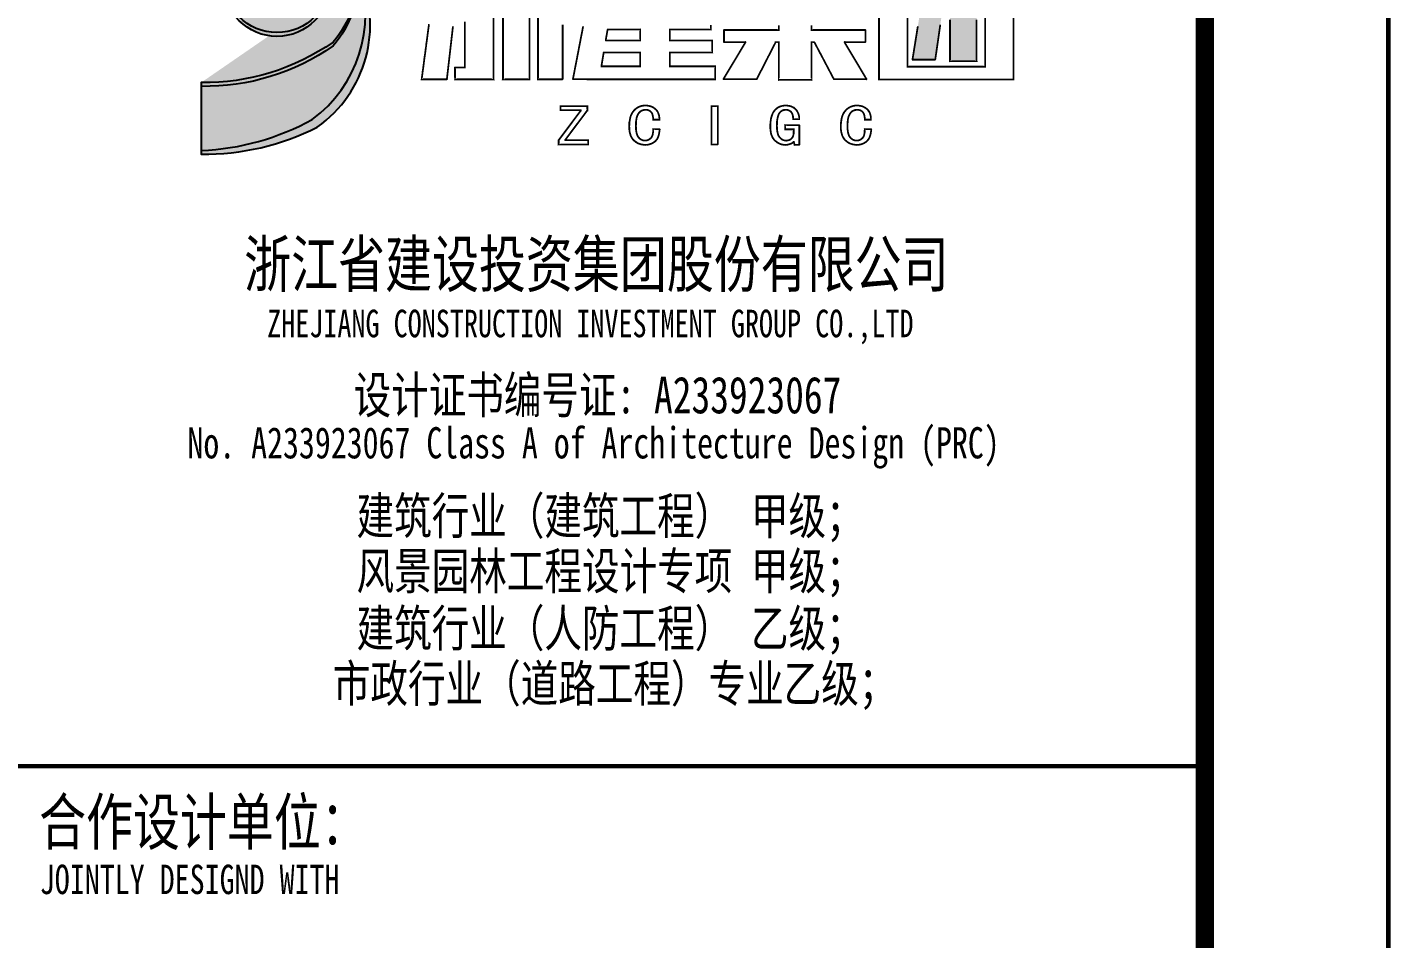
# Model space of a CAD drawing. Extents: x 1738711 to 2346805, y 1189731 to 2516152.
# Drawn here: x 2012864 to 2024002, y 1625850 to 1633295 of the extents above; entities that cross this region are included whole.
import ezdxf
from ezdxf.enums import TextEntityAlignment as Align

# ---------------------------------------------------------------- set-up
doc = ezdxf.new("R2010")
doc.units = 0
doc.header["$LTSCALE"] = 1000
doc.header["$MEASUREMENT"] = 0
doc.layers.add('A-文字', color=7, linetype='Continuous')
doc.layers.add('TK', color=4, linetype='Continuous')
doc.styles.add('宋体', font='SIMSUN.TTF', dxfattribs={"width": 0.75})

# ---------------------------------------------------------------- blocks, each defined once
blk = doc.blocks.new('资质')
h = blk.add_hatch(color=1)
h.dxf.hatch_style = 1
edge = h.paths.add_edge_path()
edge.add_arc((1696.9, 4285.2), 290.3, 0, 360)
h = blk.add_hatch(color=1)
h.dxf.hatch_style = 1
edge = h.paths.add_edge_path()
edge.add_arc((1696.9, 4264.3), 290.3, 0, 360)
h = blk.add_hatch(color=172)
h.dxf.hatch_style = 1
edge = h.paths.add_edge_path()
edge.add_arc((1560.4, 4325.6), 584.4, 319.08682, 358.98375, ccw=False)
edge.add_arc((1304.6, 4938.1), 1215.3, 269.04912, 305.02516, ccw=False)
edge.add_line((1284.4, 3722.9), (1284.4, 3353.1))
edge.add_arc((1232.4, 4706.2), 1354.1, 272.20271, 299.02393)
edge.add_arc((1467.3, 4095.8), 712.1, 306.34315, 377.9475)
h = blk.add_hatch(color=172)
h.dxf.hatch_style = 1
edge = h.paths.add_edge_path()
edge.add_arc((1548.5, 4309), 596.4, -40.47515, 0.59597, ccw=False)
edge.add_arc((1304.6, 4917.2), 1215.3, 269.04912, 305.02516, ccw=False)
edge.add_line((1284.4, 3702), (1284.4, 3332.2))
edge.add_arc((1298.6, 4692.8), 1360.7, 269.4018, 296.99367)
edge.add_arc((1525.2, 4036.2), 679.6, 305.13111, 384.24689)
at = {"layer": 'A-文字'}
h = blk.add_hatch(color=256, dxfattribs=at)
h.dxf.hatch_style = 1
h.paths.add_polyline_path([(5507.1, 4216.2), (5518.1, 4216.2), (5523.6, 4216.2), (5534.1, 4216.2), (5535.2, 4217.3), (5535.2, 4242.5), (5535.2, 4255.3), (5535.2, 4280.4), (5534.1, 4281.5), (5523.8, 4281.5), (5518.5, 4281.5), (5507.1, 4281.5), (5507.1, 4300.2), (5507.1, 4309.2), (5507.1, 4327.2), (5505.5, 4328.9), (5448.8, 4328.9), (5420.5, 4328.9), (5363.8, 4328.9), (5363.7, 4328.3), (5362.4, 4327.6), (5362.4, 4309.8), (5362.4, 4300.6), (5362.4, 4281.5), (5278, 4281.5), (5236.2, 4281.5), (5152.8, 4281.5), (5151.7, 4280.4), (5151.7, 4255.5), (5151.7, 4242.9), (5151.7, 4217.5), (5152.3, 4217.4), (5153, 4216.2), (5178.3, 4216.2), (5191.2, 4216.2), (5217.1, 4216.2), (5217.1, 4214.5), (5216.7, 4212.8), (5215.9, 4208), (5215.5, 4205.6), (5214.7, 4200.8), (5214.5, 4199), (5214.3, 4198), (5214.1, 4196.2), (5213, 4189.8), (5212.5, 4186.6), (5211.4, 4180.2), (5211.1, 4178.3), (5211, 4177.4), (5210.7, 4175.5), (5209.7, 4169.1), (5209.1, 4165.9), (5208.1, 4159.5), (5207.8, 4157.6), (5207.7, 4156.7), (5207.4, 4154.8), (5206.6, 4150), (5206.2, 4147.6), (5205.4, 4142.8), (5205.1, 4141), (5205, 4140), (5204.7, 4138.2), (5203.7, 4131.8), (5203.1, 4128.6), (5202.1, 4122.2), (5201.8, 4120.3), (5201.7, 4119.4), (5201.4, 4117.5), (5200.3, 4111.1), (5199.8, 4107.9), (5198.7, 4101.5), (5198.5, 4099.6), (5198.3, 4098.7), (5198.1, 4096.8), (5197, 4090.4), (5196.5, 4087.2), (5195.4, 4080.8), (5195.1, 4078.9), (5195, 4078), (5194.7, 4076.1), (5193.9, 4071.3), (5193.5, 4068.9), (5192.7, 4064.1), (5192.5, 4062.3), (5192.3, 4061.3), (5192.1, 4059.5), (5191, 4053.1), (5190.5, 4049.9), (5189.4, 4043.5), (5189.1, 4041.6), (5189, 4040.7), (5188.7, 4038.8), (5187.7, 4032.4), (5187.1, 4029.2), (5186.1, 4022.8), (5185.8, 4020.9), (5185.7, 4020), (5185.4, 4018.1), (5184.3, 4011.7), (5183.8, 4008.5), (5182.7, 4002.1), (5182.5, 4000.3), (5182.3, 3999.3), (5182.1, 3997.5), (5181, 3991.1), (5180.5, 3987.9), (5179.4, 3981.5), (5179.1, 3979.6), (5179, 3978.7), (5178.7, 3976.8), (5177.9, 3972), (5177.5, 3969.6), (5176.7, 3964.8), (5176.5, 3962.9), (5176.3, 3962), (5176.1, 3960.1), (5175, 3953.7), (5174.5, 3950.5), (5173.4, 3944.1), (5173.1, 3942.2), (5173, 3941.3), (5172.7, 3939.4), (5171.7, 3933), (5171.1, 3929.8), (5170.1, 3923.4), (5169.8, 3921.6), (5169.7, 3920.6), (5169.4, 3918.8), (5168.3, 3912.4), (5167.8, 3909.2), (5166.7, 3902.8), (5166.5, 3900.9), (5166.3, 3900), (5166.1, 3898.1), (5165.3, 3893.3), (5164.9, 3890.9), (5164.1, 3886.1), (5163.8, 3884.2), (5163.7, 3883.3), (5163.4, 3881.4), (5162.3, 3875), (5161.8, 3871.8), (5160.7, 3865.4), (5160.5, 3863.6), (5160.3, 3862.6), (5160.1, 3860.8), (5159.5, 3857.6), (5159.3, 3856), (5158.7, 3852.8), (5158, 3850.8), (5158, 3849.3), (5159.1, 3847.4), (5207.7, 3847.4), (5232.1, 3847.4), (5280.8, 3847.4), (5282.1, 3848.8), (5284, 3861.8), (5284.9, 3868.4), (5286.8, 3881.4), (5287, 3883), (5287.2, 3883.8), (5287.4, 3885.4), (5290.4, 3906), (5291.8, 3916.2), (5294.8, 3936.8), (5295, 3938.4), (5295.2, 3939.2), (5295.4, 3940.8), (5298.1, 3959.5), (5299.4, 3968.8), (5302.1, 3987.5), (5302.4, 3989.1), (5302.5, 3989.9), (5302.8, 3991.5), (5305.4, 4010.1), (5306.8, 4019.5), (5309.4, 4038.1), (5309.7, 4039.7), (5309.8, 4040.5), (5310.1, 4042.1), (5312.8, 4060.8), (5314.1, 4070.1), (5316.8, 4088.8), (5317, 4090.4), (5317.2, 4091.2), (5317.4, 4092.8), (5320.1, 4111.5), (5321.4, 4120.8), (5324.1, 4139.5), (5324.4, 4141.1), (5324.5, 4141.9), (5324.8, 4143.5), (5327.4, 4162.2), (5328.8, 4171.5), (5331.4, 4190.2), (5331.7, 4191.8), (5331.8, 4192.6), (5332.1, 4194.2), (5333.2, 4201.6), (5333.7, 4205.4), (5334.8, 4212.8), (5334.8, 4214.7), (5335.8, 4216.2), (5346.4, 4216.2), (5351.8, 4216.2), (5362.4, 4216.2), (5362.4, 4065.5), (5362.4, 3990.1), (5362.4, 3839.9), (5363.5, 3838.8), (5420.5, 3838.8), (5449.1, 3838.8), (5505.9, 3838.8), (5507.1, 3841.2), (5507.1, 3990.5), (5507.1, 4065.7)])
at = {"color": 172}
for points in [[(2144.8, 4315.2, -0.175863), (2002.1, 3942.9, -0.158277), (1284.4, 3722.9), (1284.4, 3353.1, 0.117567), (1889.3, 3522.2, 0.323012)], [(2144.8, 4315.2, -0.18115), (2002.1, 3921.9, -0.158277), (1284.4, 3702), (1284.4, 3332.2, 0.120977), (1916.2, 3480.4, 0.359607)]]:
    blk.add_lwpolyline(points, format="xyb", close=True, dxfattribs=at)
at = {"color": 1}
for centre in [(1696.9, 4285.2), (1696.9, 4264.3)]:
    blk.add_circle(centre, 290.3, dxfattribs=at)
at = {"layer": 'A-文字', "const_width": 9.6}
for points in [[(2927.9, 4111.8), (2927.9, 3963.7), (2927.9, 3889.6), (2927.9, 3741.4), (2928.5, 3741.3), (2928.9, 3740.6), (2928.6, 3740.1), (2985.9, 3740.1), (3014.6, 3740.1), (3071.9, 3740.1), (3071.9, 3740.4), (3072.2, 3740.8), (3072.6, 3740.7), (3072.6, 3912.8), (3072.6, 3998.8), (3072.6, 4170.8)], [(3118.6, 4170.8), (3118.6, 3998.8), (3118.6, 3912.8), (3118.6, 3740.7), (3119, 3740.8), (3119.3, 3740.4), (3119.3, 3740.1), (3171.9, 3740.1), (3198.3, 3740.1), (3251, 3740.1), (3251.6, 3740.7), (3252, 3741.1), (3252.6, 3741.7), (3252.6, 3939), (3252.6, 4037.6)], [(2719.8, 4054.1), (2719.8, 3954.1), (2719.8, 3904.1), (2719.8, 3804.1), (2698.8, 3804.1), (2688.2, 3804.1), (2667.2, 3804.1), (2667.2, 3803.7), (2666.9, 3803.4), (2666.5, 3803.4), (2666.5, 3783.7), (2666.5, 3773.8), (2666.5, 3754.1), (2666.8, 3754.1), (2666.9, 3754.1), (2667.2, 3754.1), (2667.2, 3748.7), (2667.2, 3746.1), (2667.2, 3740.7), (2667.5, 3740.8), (2667.9, 3740.4), (2667.8, 3740.1), (2750.8, 3740.1), (2792.3, 3740.1), (2875.2, 3740.1), (2874.9, 3740.6), (2875.3, 3741.3), (2875.9, 3741.4), (2875.9, 3883.8), (2875.9, 3955.1), (2875.9, 4097.5)], [(3364.3, 4028.8), (3363.3, 4023.5), (3362.7, 4020.8), (3361.7, 4015.5), (3361.4, 4013.9), (3361.3, 4013.1), (3361, 4011.5), (3359.7, 4004.8), (3359, 4001.5), (3357.7, 3994.8), (3357.4, 3993.2), (3357.3, 3992.4), (3357, 3990.8), (3355.7, 3984.1), (3355, 3980.8), (3353.7, 3974.1), (3353.4, 3972.5), (3353.3, 3971.7), (3353, 3970.1), (3351.9, 3964.8), (3351.4, 3962.1), (3350.3, 3956.8), (3350.1, 3955.2), (3349.9, 3954.4), (3349.7, 3952.8), (3348.3, 3946.1), (3347.7, 3942.8), (3346.3, 3936.1), (3346.1, 3934.5), (3345.9, 3933.7), (3345.7, 3932.1), (3344.3, 3925.4), (3343.7, 3922.1), (3342.3, 3915.4), (3342.1, 3913.8), (3341.9, 3913), (3341.7, 3911.4), (3340.6, 3906.1), (3340.1, 3903.4), (3339, 3898.1), (3338.7, 3896.5), (3338.6, 3895.7), (3338.3, 3894.1), (3337, 3887.4), (3336.3, 3884.1), (3335, 3877.4), (3334.7, 3875.8), (3334.6, 3875), (3334.3, 3873.4), (3333.3, 3868.1), (3332.7, 3865.4), (3331.7, 3860.1), (3331.4, 3858.5), (3331.3, 3857.7), (3331, 3856.1), (3329.7, 3849.4), (3329, 3846.1), (3327.6, 3839.4), (3327.4, 3837.8), (3327.2, 3837), (3327, 3835.4), (3325.6, 3828.8), (3325, 3825.4), (3323.6, 3818.8), (3323.4, 3817.2), (3323.2, 3816.4), (3323, 3814.8), (3321.9, 3809.4), (3321.4, 3806.8), (3320.3, 3801.4), (3320, 3799.8), (3319.9, 3799), (3319.6, 3797.4), (3318.3, 3790.7), (3317.6, 3787.4), (3316.3, 3780.7), (3316, 3779.1), (3315.9, 3778.3), (3315.6, 3776.7), (3314.3, 3770.1), (3313.6, 3766.7), (3312.3, 3760.1), (3312, 3758.5), (3311.9, 3757.7), (3311.6, 3756.1), (3310.6, 3750.7), (3310, 3748.1), (3309, 3742.7), (3309, 3741.8), (3309.4, 3741.1), (3310.3, 3740.7), (3341.4, 3740.7), (3356.9, 3740.7), (3388, 3740.7), (3388, 3740.5), (3388, 3740.3), (3388, 3740.1), (3665.9, 3740.1), (3804.9, 3740.1), (4082.8, 3740.1), (4082.8, 3740.4), (4083.1, 3740.8), (4083.5, 3740.7), (4083.5, 3768.5), (4083.5, 3782.3), (4083.5, 3810.1), (4083.1, 3810), (4082.8, 3810.4), (4082.8, 3810.8), (3984.1, 3810.8), (3934.8, 3810.8), (3836.1, 3810.8), (3836.1, 3841.2), (3836.1, 3856.4), (3836.1, 3886.8), (3928.1, 3886.8), (3974.1, 3886.8), (4066.2, 3886.8), (4066.1, 3887.1), (4066.4, 3887.5), (4066.8, 3887.4), (4066.8, 3913.3), (4066.8, 3926.2), (4066.8, 3952.1), (3974.8, 3952.1), (3928.8, 3952.1), (3836.8, 3952.1), (3836.8, 3952.5), (3836.5, 3952.8), (3836.1, 3952.8), (3836.1, 3976), (3836.1, 3987.6), (3836.1, 4010.8), (3836.5, 4010.7), (3836.8, 4011.1), (3836.8, 4011.5), (3925.9, 4011.5), (3970.4, 4011.5), (4059.5, 4011.5), (4059.4, 4011.8), (4059.8, 4012.2), (4060.2, 4012.1), (4060.2, 4035.3)], [(4429.6, 4034.5), (4429.6, 4026.1), (4429.6, 4009.5), (4429.2, 4009.5), (4428.8, 4009.2), (4428.9, 4008.8), (4310.5, 4008.8), (4251.3, 4008.8), (4132.8, 4008.8), (4132.7, 4007.8), (4132.3, 4007.3), (4131.5, 4006.8), (4131.5, 3982), (4131.5, 3969.6), (4131.5, 3944.8), (4132.3, 3944.3), (4132.7, 3943.7), (4132.8, 3942.8), (4178.4, 3942.8), (4201.2, 3942.8), (4246.9, 3942.8), (4246.9, 3943.1), (4247.3, 3943.3), (4247.5, 3943.1), (4248.3, 3942.7), (4248.5, 3941.5), (4247.9, 3940.8), (4200.4, 3861.5), (4176.6, 3821.9), (4128.8, 3742.7), (4128.7, 3741.9), (4128.9, 3741.4), (4129.5, 3740.7), (4201.1, 3740.7), (4236.9, 3740.7), (4308.5, 3740.7), (4309.3, 3741.5), (4309.7, 3741.9), (4310.5, 3742.7), (4314, 3749.7), (4315.7, 3753.1), (4319.2, 3760.1), (4319.5, 3760.3), (4319.6, 3760.5), (4319.9, 3760.7), (4325.5, 3771.9), (4328.3, 3777.5), (4333.9, 3788.7), (4334.1, 3789), (4334.3, 3789.1), (4334.5, 3789.4), (4339.9, 3800.1), (4342.5, 3805.4), (4347.9, 3816.1), (4348.1, 3816.4), (4348.3, 3816.5), (4348.5, 3816.8), (4354.2, 3828), (4357, 3833.6), (4362.6, 3844.8), (4362.8, 3845), (4363, 3845.2), (4363.2, 3845.4), (4368.6, 3856.1), (4371.2, 3861.4), (4376.6, 3872.1), (4376.8, 3872.4), (4377, 3872.5), (4377.2, 3872.8), (4382.8, 3884), (4385.6, 3889.6), (4391.2, 3900.8), (4391.5, 3901), (4391.6, 3901.2), (4391.9, 3901.4), (4397.2, 3912.1), (4399.9, 3917.4), (4405.2, 3928.1), (4405.5, 3928.4), (4405.6, 3928.5), (4405.9, 3928.8), (4408.6, 3934.1), (4409.9, 3936.8), (4412.6, 3942.1), (4412.8, 3942.3), (4412.9, 3942.5), (4412.9, 3942.8), (4419.3, 3942.8), (4422.5, 3942.8), (4428.9, 3942.8), (4428.8, 3942.4), (4429.2, 3942.1), (4429.6, 3942.1), (4429.6, 3860.5), (4429.6, 3819.7), (4429.6, 3738.1), (4430.1, 3738.4), (4430.8, 3738), (4430.9, 3737.4), (4501.3, 3737.4), (4536.5, 3737.4), (4606.9, 3737.4), (4607, 3738), (4607.8, 3738.4), (4608.3, 3738.1), (4608.3, 3819.7), (4608.3, 3860.5), (4608.3, 3942.1), (4608.6, 3942.1), (4609, 3942.4), (4608.9, 3942.8), (4614.4, 3942.8), (4617.1, 3942.8), (4622.6, 3942.8), (4623.7, 3941.5), (4624.3, 3940.8), (4625.3, 3939.4), (4627.4, 3935.2), (4628.5, 3933), (4630.6, 3928.8), (4630.9, 3928.5), (4631, 3928.4), (4631.3, 3928.1), (4633.4, 3923.8), (4634.5, 3921.7), (4636.6, 3917.4), (4636.9, 3917.2), (4637, 3917), (4637.3, 3916.8), (4639.7, 3912), (4640.9, 3909.6), (4643.3, 3904.8), (4643.5, 3904.5), (4643.7, 3904.4), (4643.9, 3904.1), (4646.1, 3899.8), (4647.2, 3897.7), (4649.3, 3893.4), (4649.6, 3893.2), (4649.7, 3893), (4650, 3892.8), (4652.1, 3888.5), (4653.2, 3886.4), (4655.3, 3882.1), (4655.6, 3881.8), (4655.7, 3881.7), (4656, 3881.4), (4658.1, 3877.2), (4659.2, 3875), (4661.3, 3870.8), (4661.6, 3870.5), (4661.7, 3870.4), (4662, 3870.1), (4664.1, 3865.8), (4665.2, 3863.7), (4667.3, 3859.4), (4667.6, 3859.2), (4667.7, 3859), (4668, 3858.8), (4670.4, 3854), (4671.6, 3851.6), (4674, 3846.8), (4674.2, 3846.5), (4674.4, 3846.4), (4674.6, 3846.1), (4676.8, 3841.8), (4677.8, 3839.7), (4680, 3835.4), (4680.2, 3835.2), (4680.4, 3835), (4680.6, 3834.8), (4682.8, 3830.5), (4683.8, 3828.4), (4686, 3824.1), (4686.2, 3823.8), (4686.4, 3823.7), (4686.6, 3823.4), (4688.8, 3819.2), (4689.8, 3817), (4692, 3812.8), (4692.2, 3812.5), (4692.4, 3812.4), (4692.6, 3812.1), (4695, 3807.3), (4696.2, 3804.9), (4698.6, 3800.1), (4698.9, 3799.8), (4699, 3799.7), (4699.3, 3799.4), (4701.4, 3795.1), (4702.5, 3793), (4704.6, 3788.7), (4704.9, 3788.5), (4705, 3788.3), (4705.3, 3788.1), (4707.4, 3783.8), (4708.5, 3781.7), (4710.6, 3777.4), (4710.9, 3777.1), (4711, 3777), (4711.3, 3776.7), (4713.4, 3772.5), (4714.5, 3770.3), (4716.6, 3766.1), (4716.9, 3765.8), (4717, 3765.7), (4717.3, 3765.4), (4719.4, 3761.1), (4720.5, 3759), (4722.6, 3754.7), (4725.6, 3749), (4727.2, 3746.2), (4730.6, 3740.7), (4800.7, 3740.7), (4835.7, 3740.7), (4905.7, 3740.7), (4905.7, 3740.4), (4906.1, 3740.3), (4906.3, 3740.4), (4907.2, 3740.9), (4907.3, 3742.1), (4906.7, 3742.7), (4859.8, 3821.8), (4836.2, 3861.3), (4789, 3940.1), (4788.8, 3940.9), (4788.7, 3941.3), (4788.6, 3942.1), (4789.1, 3942.5), (4789.2, 3942.9), (4789, 3943.5), (4789.5, 3943.8), (4790.3, 3943.4), (4790.3, 3942.8), (4834.2, 3942.8), (4856.1, 3942.8), (4900, 3942.8), (4900.7, 3943.5), (4901, 3943.8), (4901.7, 3944.5), (4901.7, 3969.5), (4901.7, 3982.1), (4901.7, 4007.1), (4901, 4007.8), (4900.7, 4008.1), (4900, 4008.8), (4783.6, 4008.8), (4725.4, 4008.8), (4608.9, 4008.8), (4609, 4009.2), (4608.6, 4009.5), (4608.3, 4009.5), (4608.3, 4026.1), (4608.3, 4034.5)], [(5187.1, 4029.2), (5186.1, 4022.8), (5185.8, 4020.9), (5185.7, 4020), (5185.4, 4018.1), (5184.3, 4011.7), (5183.8, 4008.5), (5182.7, 4002.1), (5182.5, 4000.3), (5182.3, 3999.3), (5182.1, 3997.5), (5181, 3991.1), (5180.5, 3987.9), (5179.4, 3981.5), (5179.1, 3979.6), (5179, 3978.7), (5178.7, 3976.8), (5177.9, 3972), (5177.5, 3969.6), (5176.7, 3964.8), (5176.5, 3962.9), (5176.3, 3962), (5176.1, 3960.1), (5175, 3953.7), (5174.5, 3950.5), (5173.4, 3944.1), (5173.1, 3942.2), (5173, 3941.3), (5172.7, 3939.4), (5171.7, 3933), (5171.1, 3929.8), (5170.1, 3923.4), (5169.8, 3921.6), (5169.7, 3920.6), (5169.4, 3918.8), (5168.3, 3912.4), (5167.8, 3909.2), (5166.7, 3902.8), (5166.5, 3900.9), (5166.3, 3900), (5166.1, 3898.1), (5165.3, 3893.3), (5164.9, 3890.9), (5164.1, 3886.1), (5163.8, 3884.2), (5163.7, 3883.3), (5163.4, 3881.4), (5162.3, 3875), (5161.8, 3871.8), (5160.7, 3865.4), (5160.5, 3863.6), (5160.3, 3862.6), (5160.1, 3860.8), (5159.5, 3857.6), (5159.3, 3856), (5158.7, 3852.8), (5158, 3850.8), (5158, 3849.3), (5159.1, 3847.4), (5207.7, 3847.4), (5232.1, 3847.4), (5280.8, 3847.4), (5281.3, 3848), (5281.6, 3848.2), (5282.1, 3848.8), (5284, 3861.8), (5284.9, 3868.4), (5286.8, 3881.4), (5287, 3883), (5287.2, 3883.8), (5287.4, 3885.4), (5290.4, 3906), (5291.8, 3916.2), (5294.8, 3936.8), (5295, 3938.4), (5295.2, 3939.2), (5295.4, 3940.8), (5298.1, 3959.5), (5299.4, 3968.8), (5302.1, 3987.5), (5302.4, 3989.1), (5302.5, 3989.9), (5302.8, 3991.5), (5305.4, 4010.1), (5306.8, 4019.5), (5309.4, 4038.1)], [(5362.4, 4065.5), (5362.4, 3990.1), (5362.4, 3839.4), (5362.8, 3839.5), (5363.2, 3839.1), (5363.1, 3838.8), (5420.5, 3838.8), (5449.1, 3838.8), (5506.5, 3838.8), (5506.2, 3839.3), (5506.6, 3840), (5507.1, 3840.1), (5507.1, 3990.5), (5507.1, 4065.7)], [(2524.8, 4040.8), (2522.2, 4020.8), (2520.8, 4010.8), (2518.1, 3990.8), (2517.6, 3986.8), (2517.3, 3984.8), (2516.8, 3980.8), (2516.3, 3976.5), (2516, 3974.4), (2515.5, 3970.1), (2513.1, 3952.2), (2511.8, 3943.3), (2509.1, 3925.4), (2509.2, 3921.4), (2509, 3919.4), (2508.1, 3915.4), (2507.6, 3911.4), (2507.3, 3909.4), (2506.8, 3905.4), (2506.3, 3901.2), (2506, 3899), (2505.5, 3894.8), (2503.1, 3876.9), (2501.8, 3867.9), (2499.1, 3850.1), (2499.2, 3846.1), (2499, 3844), (2498.1, 3840.1), (2497.6, 3836.1), (2497.3, 3834.1), (2496.8, 3830.1), (2496.3, 3825.8), (2496, 3823.7), (2495.5, 3819.4), (2493.1, 3801.5), (2491.8, 3792.6), (2489.1, 3774.7), (2489.2, 3770.7), (2489, 3768.7), (2488.1, 3764.7), (2486.9, 3755.1), (2486.3, 3750.3), (2485.1, 3740.7), (2485.5, 3740.8), (2485.9, 3740.4), (2485.8, 3740.1), (2539.8, 3740.1), (2566.8, 3740.1), (2620.8, 3740.1), (2622, 3740.7), (2622.6, 3741.7), (2622.5, 3743.1), (2622.6, 3744.3), (2622.7, 3744.9), (2622.8, 3746.1), (2623.4, 3750.9), (2623.6, 3753.3), (2624.2, 3758.1), (2624.4, 3760.2), (2624.6, 3761.3), (2624.8, 3763.4), (2625.4, 3768.2), (2625.6, 3770.6), (2626.2, 3775.4), (2626.4, 3777.5), (2626.6, 3778.6), (2626.8, 3780.7), (2627.4, 3785.5), (2627.6, 3787.9), (2628.2, 3792.7), (2628.4, 3794.9), (2628.6, 3795.9), (2628.8, 3798.1), (2629.4, 3802.9), (2629.6, 3805.3), (2630.2, 3810.1), (2630.4, 3812.2), (2630.6, 3813.3), (2630.8, 3815.4), (2631.4, 3820.2), (2631.6, 3822.6), (2632.2, 3827.4), (2632.4, 3829.6), (2632.6, 3830.6), (2632.8, 3832.8), (2633.6, 3840), (2634, 3843.6), (2634.8, 3850.8), (2635.1, 3852.9), (2635.2, 3854), (2635.5, 3856.1), (2636, 3860.9), (2636.3, 3863.3), (2636.8, 3868.1), (2637.1, 3870.2), (2637.2, 3871.3), (2637.5, 3873.4), (2638, 3878.2), (2638.3, 3880.6), (2638.8, 3885.4), (2639.1, 3887.6), (2639.2, 3888.6), (2639.5, 3890.8), (2640, 3895.6), (2640.3, 3898), (2640.8, 3902.8), (2641.1, 3904.9), (2641.2, 3906), (2641.5, 3908.1), (2642.3, 3915.3), (2642.7, 3918.9), (2643.5, 3926.1), (2643.8, 3928.2), (2643.9, 3929.3), (2644.2, 3931.4), (2644.7, 3936.2), (2645, 3938.6), (2645.5, 3943.5), (2645.8, 3945.6), (2645.9, 3946.7), (2646.2, 3948.8), (2646.7, 3953.6), (2647, 3956), (2647.5, 3960.8), (2647.8, 3962.9), (2647.9, 3964), (2648.2, 3966.1), (2648.7, 3970.9), (2649, 3973.3), (2649.5, 3978.1), (2649.8, 3980.3), (2649.9, 3981.3), (2650.2, 3983.5), (2651, 3990.7), (2651.4, 3994.3), (2652.2, 4001.5), (2652.4, 4003.6), (2652.6, 4004.7), (2652.8, 4006.8), (2653.4, 4011.6), (2653.6, 4014), (2654.2, 4018.8), (2654.4, 4020.9), (2654.6, 4022), (2654.8, 4024.1), (2655.4, 4028.9)]]:
    blk.add_lwpolyline(points, dxfattribs=at)
for points in [[(5268.8, 3738.7), (5415.4, 3738.7), (5708.5, 3738.7), (5708.5, 4011.9), (5708.5, 4148.4), (5708.5, 4421.6), (5415.4, 4421.6), (5268.8, 4421.6), (4975.7, 4421.6), (4975.7, 4148.4), (4975.7, 4011.9), (4975.7, 3738.7)], [(5300, 3809.4), (5384.2, 3809.4), (5552.5, 3809.4), (5552.4, 3809.8), (5552.8, 3810.1), (5553.2, 3810.1), (5553.2, 4026.1), (5553.2, 4134.2), (5553.2, 4350.2), (5552.8, 4350.1), (5552.4, 4350.5), (5552.5, 4350.9), (5384.2, 4350.9), (5300, 4350.9), (5131.7, 4350.9), (5131.8, 4350.5), (5131.4, 4350.1), (5131.1, 4350.2), (5131.1, 4134.2), (5131.1, 4026.1), (5131.1, 3810.1), (5131.4, 3810.1), (5131.8, 3809.8), (5131.7, 3809.4)], [(3562.4, 3952.1), (3599.6, 3952.1), (3674.1, 3952.1), (3674, 3952.5), (3674.4, 3952.8), (3674.7, 3952.8), (3674.7, 3976), (3674.7, 3987.6), (3674.7, 4010.8), (3674.4, 4010.7), (3674, 4011.1), (3674.1, 4011.5), (3603.6, 4011.5), (3568.4, 4011.5), (3498, 4011.5), (3497.2, 4010.3), (3496.9, 4009.6), (3496.7, 4008.1), (3496.6, 4007.3), (3496.5, 4006.9), (3496.4, 4006.1), (3494.8, 3996.5), (3494, 3991.7), (3492.4, 3982.1), (3492.1, 3980.8), (3492, 3980.1), (3491.7, 3978.8), (3490.1, 3969.2), (3489.3, 3964.4), (3487.7, 3954.8), (3487.3, 3953.8), (3487.4, 3953), (3488, 3952.1)], [(3548.3, 3810.8), (3590.4, 3810.8), (3674.7, 3810.8), (3674.7, 3841.2), (3674.7, 3856.4), (3674.7, 3886.8), (3595.5, 3886.8), (3555.9, 3886.8), (3476.7, 3886.8), (3475.9, 3885.3), (3475.7, 3884.4), (3475.7, 3882.8), (3472.7, 3865.2), (3471.3, 3856.4), (3468.3, 3838.8), (3468.1, 3837.4), (3467.9, 3836.8), (3467.7, 3835.4), (3466.3, 3827.4), (3465.7, 3823.4), (3464.3, 3815.4), (3464, 3813.6), (3463.9, 3812.6), (3464, 3810.8)], [(3295.7, 3386), (3327.6, 3386), (3391.3, 3386), (3391.3, 3386.4), (3391.6, 3386.7), (3392, 3386.7), (3392, 3395.7), (3392, 3400.3), (3392, 3409.3), (3342.1, 3409.3), (3317.2, 3409.3), (3267.3, 3409.3), (3266.9, 3409.7), (3266.8, 3410.1), (3267, 3410.7), (3314.8, 3474.6), (3338.8, 3506.5), (3386.7, 3570.4), (3386.5, 3570.8), (3386.8, 3571.4), (3387.3, 3571.4), (3387.3, 3580.7), (3387.3, 3585.4), (3387.3, 3594.7), (3328.7, 3594.7), (3299.3, 3594.7), (3240.6, 3594.7), (3240.6, 3585.6), (3240.6, 3581.1), (3240.6, 3572), (3284.1, 3572), (3305.8, 3572), (3349.3, 3572), (3349.4, 3571.7), (3349.7, 3571.5), (3350, 3571.7), (3350.7, 3572.2), (3351.5, 3572), (3352, 3571.4), (3352.1, 3570.5), (3351.8, 3569.8), (3351, 3569.4), (3303.2, 3505.3), (3279.2, 3473.3), (3231.3, 3409.3), (3231.3, 3400.5), (3231.3, 3396.1), (3231.3, 3387.3), (3231.9, 3387.3), (3232.3, 3386.5), (3232, 3386)], [(3702.6, 3383), (3703.3, 3383.4), (3703.4, 3384), (3707.7, 3384), (3709.8, 3384), (3714.1, 3384), (3721.7, 3385.3), (3725.5, 3386.3), (3732.7, 3389), (3738.9, 3391.1), (3742, 3392.6), (3747.4, 3396.3), (3753, 3399.9), (3755.7, 3402), (3760.4, 3406.7), (3762.4, 3409.5), (3763.6, 3410.9), (3766.1, 3413.3), (3769.9, 3419.8), (3771.5, 3423.3), (3774.1, 3430.3), (3774.8, 3432.3), (3775.1, 3433.3), (3775.8, 3435.3), (3776.6, 3438.5), (3777, 3440.1), (3777.8, 3443.3), (3778.5, 3448.7), (3779, 3451.4), (3780.1, 3456.7), (3780.1, 3460.1), (3780.1, 3461.9), (3780.1, 3465.3), (3781, 3465.9), (3781.2, 3467.3), (3780.4, 3468), (3779.9, 3468.5), (3779.6, 3468.8), (3779.1, 3469.3), (3766.1, 3469.3), (3759.7, 3469.3), (3746.7, 3469.3), (3746.8, 3469), (3746.5, 3468.6), (3746.1, 3468.7), (3746.1, 3464.7), (3746.1, 3462.7), (3746.1, 3458.7), (3745.8, 3458.7), (3745.7, 3458.7), (3745.4, 3458.7), (3745.4, 3455.7), (3745.4, 3454.3), (3745.4, 3451.3), (3744.5, 3449.7), (3744.3, 3448.6), (3744.4, 3446.7), (3743.9, 3444), (3743.6, 3442.7), (3743.1, 3440), (3741.8, 3434.7), (3740.9, 3432.1), (3738.4, 3427.3), (3736.1, 3423.6), (3734.8, 3421.8), (3731.7, 3418.7), (3729.2, 3417.3), (3727.9, 3416.3), (3726.1, 3414), (3720.8, 3411.2), (3718, 3410), (3712.4, 3408), (3707.3, 3407), (3704.6, 3406.8), (3699.4, 3407), (3694, 3407.3), (3691.2, 3407.9), (3686.1, 3409.7), (3681.8, 3411.2), (3679.7, 3412.3), (3676.1, 3415), (3672.5, 3417.1), (3670.8, 3418.6), (3668.4, 3422), (3666.4, 3424.1), (3665.4, 3425.2), (3663.4, 3427.3), (3660.2, 3433.4), (3658.9, 3436.5), (3656.7, 3443), (3656, 3445.5), (3655.6, 3446.8), (3655.1, 3449.3), (3654.5, 3452), (3654.3, 3453.3), (3653.7, 3456), (3653.4, 3460.3), (3653.1, 3462.5), (3652.1, 3466.7), (3652.1, 3471.2), (3652.1, 3473.5), (3652.1, 3478), (3651.8, 3478), (3651.7, 3478), (3651.4, 3478), (3651.4, 3484.9), (3651.4, 3488.4), (3651.4, 3495.3), (3651.7, 3495.3), (3651.8, 3495.3), (3652.1, 3495.3), (3652.1, 3500.1), (3652.1, 3502.5), (3652.1, 3507.4), (3652.3, 3507.4), (3652.5, 3507.4), (3652.7, 3507.4), (3652.7, 3509.1), (3652.7, 3510), (3652.7, 3511.7), (3652.9, 3512.6), (3652.9, 3513.1), (3653.1, 3514), (3653.6, 3517.8), (3653.9, 3519.6), (3654.4, 3523.4), (3655.9, 3531.2), (3657, 3535.1), (3659.7, 3542.7), (3661.6, 3546.4), (3662.5, 3548.3), (3664.4, 3552), (3667.6, 3556.5), (3669.4, 3558.6), (3673.1, 3562.7), (3677.4, 3566.2), (3679.8, 3567.7), (3684.7, 3570.4), (3688.3, 3571.3), (3690, 3571.9), (3693.4, 3573.4), (3694.7, 3572.8), (3695.8, 3573.1), (3696.7, 3574), (3702.6, 3574), (3705.5, 3574), (3711.4, 3574), (3717.5, 3572.7), (3720.5, 3571.7), (3726.1, 3569), (3727.4, 3568.2), (3728, 3567.8), (3729.4, 3567), (3731.9, 3564.5), (3733.2, 3563.2), (3735.7, 3560.7), (3739.2, 3555.8), (3740.6, 3553), (3742.4, 3547.4), (3742.7, 3545.4), (3743.1, 3544.4), (3744.1, 3542.7), (3744.4, 3537.3), (3744.8, 3534.6), (3746.1, 3529.4), (3746.1, 3525.9), (3746.1, 3524.2), (3746.1, 3520.7), (3759.1, 3520.7), (3765.7, 3520.7), (3778.8, 3520.7), (3778.7, 3521.1), (3779, 3521.4), (3779.4, 3521.4), (3779.4, 3524.8), (3779.4, 3526.6), (3779.4, 3530), (3779.2, 3530), (3779, 3530), (3778.8, 3530), (3778.8, 3533), (3778.8, 3534.4), (3778.8, 3537.4), (3777.6, 3543.3), (3776.8, 3546.2), (3775.1, 3552), (3774.3, 3554.2), (3773.9, 3555.2), (3773.1, 3557.4), (3771.8, 3560), (3771.1, 3561.4), (3769.8, 3564), (3769.1, 3565.3), (3768.6, 3565.8), (3767.4, 3566.7), (3767.6, 3567.6), (3767.2, 3568.3), (3766.4, 3568.7), (3763.9, 3572.4), (3762.4, 3574.2), (3759.1, 3577.4), (3755.2, 3580), (3753.4, 3581.5), (3750.1, 3584.7), (3744.5, 3587.6), (3741.7, 3589.1), (3736.1, 3592), (3734.7, 3591.8), (3733.8, 3592.1), (3732.7, 3593), (3732.1, 3593.5), (3731.6, 3593.7), (3730.7, 3593.7), (3727.5, 3594.5), (3725.9, 3594.9), (3722.7, 3595.7), (3719, 3596), (3717.1, 3596.4), (3713.4, 3597.4), (3705.9, 3597.4), (3702.2, 3597.4), (3694.7, 3597.4), (3685, 3595.8), (3680.1, 3594.6), (3670.7, 3591.4), (3665.7, 3589.4), (3663.2, 3588.1), (3658.7, 3585), (3657, 3584.2), (3656.2, 3583.6), (3654.7, 3582.4), (3650, 3578.9), (3647.7, 3577), (3643.4, 3573), (3638.8, 3567.3), (3636.6, 3564.4), (3632.1, 3558.7), (3632.2, 3557.8), (3631.8, 3557.1), (3631.1, 3556.7), (3629.5, 3553.5), (3628.7, 3551.9), (3627.1, 3548.7), (3623.3, 3539.9), (3621.8, 3535.3), (3619.7, 3526), (3619.2, 3523.4), (3618.9, 3522), (3618.4, 3519.4), (3618.1, 3515.8), (3617.8, 3514), (3616.7, 3510.7), (3616.7, 3508), (3616.7, 3506.7), (3616.7, 3504), (3616.4, 3504), (3616.3, 3504), (3616, 3504), (3616, 3499.7), (3616, 3497.6), (3616, 3493.3), (3615.8, 3493.3), (3615.6, 3493.3), (3615.4, 3493.3), (3615.4, 3486.1), (3615.4, 3482.5), (3615.4, 3475.3), (3615.6, 3475.3), (3615.8, 3475.3), (3616, 3475.3), (3616, 3471.6), (3616, 3469.7), (3616, 3466), (3617.4, 3455.6), (3618.5, 3450.4), (3621.4, 3440.3), (3623.3, 3433.5), (3624.7, 3430.1), (3628.4, 3424), (3629.4, 3421.7), (3630.1, 3420.6), (3631.7, 3418.7), (3633.5, 3415.9), (3634.4, 3414.6), (3636.4, 3412), (3638.9, 3409.5), (3640.2, 3408.2), (3642.7, 3405.7), (3646.4, 3403.2), (3648.2, 3401.8), (3651.4, 3398.7), (3652.3, 3398.8), (3653, 3398.5), (3653.4, 3397.7), (3659.9, 3393.5), (3663.5, 3391.7), (3670.7, 3389), (3674.2, 3387.9), (3675.9, 3387.4), (3679.4, 3386.3), (3682.1, 3385.8), (3683.4, 3385.5), (3686.1, 3385), (3688, 3385.1), (3689.1, 3384.9), (3690.7, 3384), (3695.3, 3384), (3697.5, 3384), (3702.1, 3384), (3702.1, 3383.7), (3702.1, 3383.6), (3702.1, 3383.3)], [(4076.4, 3386), (4082.9, 3386), (4095.8, 3386), (4096.5, 3386.7), (4096.8, 3387), (4097.5, 3387.7), (4097.5, 3470.2), (4097.5, 3511.5), (4097.5, 3594), (4097.1, 3594), (4096.8, 3594.3), (4096.8, 3594.7), (4083.2, 3594.7), (4076.4, 3594.7), (4062.8, 3594.7), (4062.8, 3511.5), (4062.8, 3469.9), (4062.8, 3386.7), (4063.2, 3386.7), (4063.5, 3386.4), (4063.5, 3386)], [(4464.8, 3383), (4465.5, 3383.4), (4465.6, 3384), (4469.6, 3384), (4471.6, 3384), (4475.6, 3384), (4482.9, 3385.5), (4486.5, 3386.5), (4493.6, 3389), (4498.8, 3390.8), (4501.3, 3392.2), (4505.6, 3395.7), (4507.6, 3396.8), (4508.5, 3397.6), (4509.9, 3399.3), (4510.9, 3399.5), (4511.5, 3399.3), (4512.3, 3398.7), (4512.1, 3396.5), (4512.4, 3395.3), (4513.3, 3393.3), (4514.1, 3390.1), (4514.5, 3388.5), (4515.3, 3385.3), (4515.4, 3384.8), (4515.5, 3384.5), (4515.6, 3384), (4516.1, 3384.3), (4516.9, 3383.9), (4516.9, 3383.3), (4526.1, 3383.3), (4530.7, 3383.3), (4539.9, 3383.3), (4540.6, 3384), (4540.9, 3384.3), (4541.6, 3385), (4541.6, 3426.9), (4541.6, 3447.8), (4541.6, 3489.7), (4540.9, 3490.3), (4540.6, 3490.7), (4539.9, 3491.3), (4510.2, 3491.3), (4495.3, 3491.3), (4465.6, 3491.3), (4465.6, 3491), (4465.3, 3490.6), (4464.9, 3490.7), (4464.9, 3481.6), (4464.9, 3477.1), (4464.9, 3468), (4483, 3468), (4492.1, 3468), (4510.3, 3468), (4510.2, 3467.6), (4510.5, 3467.3), (4510.9, 3467.3), (4510.9, 3458), (4510.9, 3453.3), (4510.9, 3444), (4509.6, 3438.4), (4508.9, 3435.6), (4507.3, 3430), (4505.9, 3427.3), (4505.3, 3426), (4503.9, 3423.3), (4503.2, 3422.7), (4502.8, 3422.3), (4502.6, 3421.3), (4500.1, 3418.8), (4498.8, 3417.5), (4496.2, 3415), (4491.9, 3411.9), (4489.4, 3410.6), (4484.2, 3409), (4481.6, 3408.3), (4480.2, 3408), (4477.6, 3407.3), (4475.4, 3407.3), (4474.4, 3407.3), (4472.2, 3407.3), (4470.1, 3406.2), (4468.5, 3406.1), (4466.2, 3407), (4461.8, 3407.5), (4459.5, 3407.9), (4455.2, 3409.3), (4450.1, 3411.3), (4447.6, 3412.7), (4443.2, 3416), (4442.5, 3416.9), (4442, 3417.2), (4440.9, 3417.7), (4438.4, 3420.2), (4437.1, 3421.5), (4434.6, 3424), (4432.6, 3427.4), (4431.4, 3429), (4428.9, 3432), (4426.2, 3438.8), (4425.1, 3442.3), (4423.2, 3449.3), (4422.7, 3452), (4422.4, 3453.3), (4421.9, 3456), (4421.6, 3460.3), (4421.3, 3462.5), (4420.2, 3466.7), (4420.2, 3471.2), (4420.2, 3473.5), (4420.2, 3478), (4420, 3478), (4419.8, 3478), (4419.6, 3478), (4419.6, 3485.2), (4419.6, 3488.8), (4419.6, 3496), (4419.8, 3496), (4420, 3496), (4420.2, 3496), (4420.2, 3501.3), (4420.2, 3504), (4420.2, 3509.4), (4420.5, 3509.4), (4420.6, 3509.4), (4420.9, 3509.4), (4420.9, 3512), (4420.9, 3513.4), (4420.9, 3516), (4422.3, 3525.7), (4423.3, 3530.6), (4425.9, 3540), (4426.2, 3541.7), (4426.5, 3542.5), (4427.2, 3544), (4428.8, 3549.2), (4430.1, 3551.7), (4433.2, 3556), (4434, 3557.4), (4434.4, 3558), (4435.2, 3559.4), (4438, 3562.2), (4439.4, 3563.6), (4442.2, 3566.4), (4445.1, 3567.8), (4446.5, 3568.7), (4448.9, 3570.7), (4450.3, 3570.5), (4451.2, 3570.8), (4452.2, 3571.7), (4454.2, 3572.1), (4455.1, 3572.5), (4456.9, 3573.4), (4458.5, 3572.9), (4459.6, 3573.1), (4460.9, 3574), (4466.5, 3574), (4469.3, 3574), (4474.9, 3574), (4480.7, 3572.6), (4483.6, 3571.6), (4488.9, 3569), (4493, 3566.3), (4494.9, 3564.7), (4498.2, 3561), (4501.7, 3555.7), (4503.2, 3552.7), (4505.3, 3546.7), (4506, 3542.9), (4506.4, 3541), (4507.6, 3537.4), (4507.1, 3535), (4507.3, 3533.6), (4508.3, 3531.4), (4508.3, 3528.2), (4508.3, 3526.6), (4508.3, 3523.4), (4508.6, 3523.4), (4509, 3523.1), (4508.9, 3522.7), (4521.5, 3522.7), (4527.7, 3522.7), (4540.3, 3522.7), (4540.2, 3523.1), (4540.6, 3523.4), (4540.9, 3523.4), (4540.9, 3527.9), (4540.9, 3530.2), (4540.9, 3534.7), (4539.2, 3543.3), (4538, 3547.6), (4535.3, 3556), (4533.4, 3559.8), (4532.5, 3561.6), (4530.6, 3565.4), (4526.6, 3571.4), (4524.3, 3574.2), (4519.3, 3579.4), (4516.3, 3581.6), (4514.9, 3582.8), (4512.3, 3585.4), (4511.4, 3585.2), (4510.7, 3585.6), (4510.3, 3586.4), (4509.4, 3586.7), (4508.9, 3587), (4508.3, 3587.7), (4505.6, 3589), (4504.3, 3589.7), (4501.6, 3591), (4496.9, 3593), (4494.5, 3593.8), (4489.6, 3595), (4486.9, 3595.6), (4485.6, 3595.8), (4482.9, 3596.4), (4480.5, 3596.3), (4479.2, 3596.5), (4476.9, 3597.4), (4469.4, 3597.4), (4465.7, 3597.4), (4458.2, 3597.4), (4456.3, 3596.4), (4455.1, 3596.2), (4452.9, 3596.4), (4450.2, 3595.8), (4448.9, 3595.6), (4446.2, 3595), (4441.9, 3593.9), (4439.8, 3593.2), (4435.6, 3591.7), (4431.8, 3589.8), (4430, 3588.9), (4426.2, 3587), (4421.3, 3584.1), (4419, 3582.3), (4414.9, 3578.4), (4410.2, 3574.3), (4408, 3572), (4404.2, 3567), (4399.6, 3560.1), (4397.5, 3556.4), (4394.2, 3548.7), (4393.3, 3545.4), (4392.6, 3543.7), (4390.9, 3540.7), (4390.9, 3538.8), (4390.7, 3537.8), (4389.9, 3536), (4389.1, 3532.8), (4388.7, 3531.2), (4387.9, 3528), (4387.5, 3526.7), (4387.4, 3526), (4387.2, 3524.7), (4386.7, 3521.5), (4386.4, 3519.9), (4385.9, 3516.7), (4386, 3514.5), (4385.8, 3513.3), (4384.9, 3511.4), (4384.9, 3508.7), (4384.9, 3507.4), (4384.9, 3504.7), (4384.6, 3504.7), (4384.5, 3504.7), (4384.2, 3504.7), (4384.2, 3500.1), (4384.2, 3497.9), (4384.2, 3493.3), (4384, 3493.3), (4383.8, 3493.3), (4383.6, 3493.3), (4383.6, 3486.1), (4383.6, 3482.5), (4383.6, 3475.3), (4383.8, 3475.3), (4384, 3475.3), (4384.2, 3475.3), (4384.2, 3471.3), (4384.2, 3469.3), (4384.2, 3465.3), (4385.2, 3463.1), (4385.4, 3461.8), (4385.2, 3459.3), (4385.8, 3456.1), (4386, 3454.5), (4386.6, 3451.3), (4388.1, 3442.8), (4389.4, 3438.6), (4392.9, 3430.7), (4395.3, 3424.6), (4396.9, 3421.6), (4400.9, 3416.3), (4402.4, 3414.4), (4403.2, 3413.4), (4404.6, 3411.3), (4407.4, 3408.5), (4408.8, 3407.1), (4411.6, 3404.3), (4415.3, 3401.8), (4417, 3400.4), (4420.2, 3397.3), (4421.1, 3397.5), (4421.8, 3397.1), (4422.2, 3396.3), (4427.6, 3393), (4430.4, 3391.5), (4436.2, 3389), (4439.4, 3387.9), (4441, 3387.4), (4444.2, 3386.3), (4448.3, 3385.6), (4450.3, 3385.2), (4454.2, 3384), (4458.2, 3384), (4460.2, 3384), (4464.2, 3384), (4464.2, 3383.7), (4464.2, 3383.6), (4464.2, 3383.3)], [(4854.8, 3383), (4855.6, 3383.4), (4855.7, 3384), (4859.9, 3384), (4862.1, 3384), (4866.3, 3384), (4873.9, 3385.3), (4877.7, 3386.3), (4885, 3389), (4891.2, 3391.1), (4894.3, 3392.6), (4899.7, 3396.3), (4905.3, 3399.9), (4908, 3402), (4912.7, 3406.7), (4914.7, 3409.5), (4915.8, 3410.9), (4918.3, 3413.3), (4922.1, 3419.8), (4923.8, 3423.3), (4926.3, 3430.3), (4927, 3432.3), (4927.3, 3433.3), (4928, 3435.3), (4928.8, 3438.5), (4929.2, 3440.1), (4930, 3443.3), (4930.8, 3448.7), (4931.2, 3451.4), (4932.3, 3456.7), (4932.3, 3460.1), (4932.3, 3461.9), (4932.3, 3465.3), (4933.3, 3465.9), (4933.5, 3467.3), (4932.7, 3468), (4932.1, 3468.5), (4931.9, 3468.8), (4931.3, 3469.3), (4918.4, 3469.3), (4911.9, 3469.3), (4899, 3469.3), (4899.1, 3469), (4898.7, 3468.6), (4898.3, 3468.7), (4898.3, 3464.7), (4898.3, 3462.7), (4898.3, 3458.7), (4898.1, 3458.7), (4897.9, 3458.7), (4897.7, 3458.7), (4897.7, 3455.7), (4897.7, 3454.3), (4897.7, 3451.3), (4896.8, 3449.7), (4896.5, 3448.6), (4896.7, 3446.7), (4896.1, 3444), (4895.9, 3442.7), (4895.3, 3440), (4894.1, 3434.7), (4893.1, 3432.1), (4890.7, 3427.3), (4888.4, 3423.6), (4887, 3421.8), (4884, 3418.7), (4881.4, 3417.3), (4880.2, 3416.3), (4878.3, 3414), (4873.1, 3411.2), (4870.3, 3410), (4864.7, 3408), (4859.6, 3407), (4856.9, 3406.8), (4851.7, 3407), (4846.2, 3407.3), (4843.5, 3407.9), (4838.3, 3409.7), (4834.1, 3411.2), (4832, 3412.3), (4828.3, 3415), (4824.7, 3417.1), (4823.1, 3418.6), (4820.7, 3422), (4818.7, 3424.1), (4817.7, 3425.2), (4815.7, 3427.3), (4812.5, 3433.4), (4811.2, 3436.5), (4809, 3443), (4808.2, 3445.5), (4807.9, 3446.8), (4807.3, 3449.3), (4806.8, 3452), (4806.5, 3453.3), (4806, 3456), (4805.7, 3460.3), (4805.4, 3462.5), (4804.3, 3466.7), (4804.3, 3471.2), (4804.3, 3473.5), (4804.3, 3478), (4804.1, 3478), (4803.9, 3478), (4803.7, 3478), (4803.7, 3484.9), (4803.7, 3488.4), (4803.7, 3495.3), (4803.9, 3495.3), (4804.1, 3495.3), (4804.3, 3495.3), (4804.3, 3500.1), (4804.3, 3502.5), (4804.3, 3507.4), (4804.6, 3507.4), (4804.7, 3507.4), (4805, 3507.4), (4805, 3509.1), (4805, 3510), (4805, 3511.7), (4805.1, 3512.6), (4805.2, 3513.1), (4805.3, 3514), (4805.9, 3517.8), (4806.1, 3519.6), (4806.7, 3523.4), (4808.2, 3531.2), (4809.3, 3535.1), (4812, 3542.7), (4813.9, 3546.4), (4814.8, 3548.3), (4816.7, 3552), (4819.9, 3556.5), (4821.6, 3558.6), (4825.3, 3562.7), (4829.7, 3566.2), (4832.1, 3567.7), (4837, 3570.4), (4840.5, 3571.3), (4842.3, 3571.9), (4845.7, 3573.4), (4846.9, 3572.8), (4848, 3573.1), (4849, 3574), (4854.9, 3574), (4857.8, 3574), (4863.7, 3574), (4869.7, 3572.7), (4872.7, 3571.7), (4878.3, 3569), (4879.6, 3568.2), (4880.3, 3567.8), (4881.7, 3567), (4884.2, 3564.5), (4885.5, 3563.2), (4888, 3560.7), (4891.4, 3555.8), (4892.8, 3553), (4894.7, 3547.4), (4895, 3545.4), (4895.3, 3544.4), (4896.3, 3542.7), (4896.7, 3537.3), (4897.1, 3534.6), (4898.3, 3529.4), (4898.3, 3525.9), (4898.3, 3524.2), (4898.3, 3520.7), (4911.4, 3520.7), (4917.9, 3520.7), (4931, 3520.7), (4931, 3521.1), (4931.3, 3521.4), (4931.7, 3521.4), (4931.7, 3524.8), (4931.7, 3526.6), (4931.7, 3530), (4931.4, 3530), (4931.3, 3530), (4931, 3530), (4931, 3533), (4931, 3534.4), (4931, 3537.4), (4929.8, 3543.3), (4929.1, 3546.2), (4927.3, 3552), (4926.5, 3554.2), (4926.1, 3555.2), (4925.3, 3557.4), (4924, 3560), (4923.3, 3561.4), (4922, 3564), (4921.3, 3565.3), (4920.8, 3565.8), (4919.7, 3566.7), (4919.8, 3567.6), (4919.5, 3568.3), (4918.7, 3568.7), (4916.1, 3572.4), (4914.6, 3574.2), (4911.3, 3577.4), (4907.5, 3580), (4905.7, 3581.5), (4902.3, 3584.7), (4896.7, 3587.6), (4893.9, 3589.1), (4888.3, 3592), (4887, 3591.8), (4886.1, 3592.1), (4885, 3593), (4884.3, 3593.5), (4883.8, 3593.7), (4883, 3593.7), (4879.8, 3594.5), (4878.2, 3594.9), (4875, 3595.7), (4871.2, 3596), (4869.3, 3596.4), (4865.7, 3597.4), (4858.2, 3597.4), (4854.5, 3597.4), (4847, 3597.4), (4837.2, 3595.8), (4832.3, 3594.6), (4823, 3591.4), (4817.9, 3589.4), (4815.5, 3588.1), (4811, 3585), (4809.3, 3584.2), (4808.4, 3583.6), (4807, 3582.4), (4802.2, 3578.9), (4799.9, 3577), (4795.7, 3573), (4791.1, 3567.3), (4788.8, 3564.4), (4784.3, 3558.7), (4784.5, 3557.8), (4784.1, 3557.1), (4783.3, 3556.7), (4781.7, 3553.5), (4780.9, 3551.9), (4779.3, 3548.7), (4775.6, 3539.9), (4774.1, 3535.3), (4772, 3526), (4771.4, 3523.4), (4771.2, 3522), (4770.6, 3519.4), (4770.4, 3515.8), (4770.1, 3514), (4769, 3510.7), (4769, 3508), (4769, 3506.7), (4769, 3504), (4768.7, 3504), (4768.6, 3504), (4768.3, 3504), (4768.3, 3499.7), (4768.3, 3497.6), (4768.3, 3493.3), (4768, 3493.3), (4767.9, 3493.3), (4767.6, 3493.3), (4767.6, 3486.1), (4767.6, 3482.5), (4767.6, 3475.3), (4767.9, 3475.3), (4768, 3475.3), (4768.3, 3475.3), (4768.3, 3471.6), (4768.3, 3469.7), (4768.3, 3466), (4769.7, 3455.6), (4770.8, 3450.4), (4773.6, 3440.3), (4775.5, 3433.5), (4777, 3430.1), (4780.6, 3424), (4781.7, 3421.7), (4782.4, 3420.6), (4784, 3418.7), (4785.8, 3415.9), (4786.7, 3414.6), (4788.6, 3412), (4791.2, 3409.5), (4792.5, 3408.2), (4795, 3405.7), (4798.7, 3403.2), (4800.4, 3401.8), (4803.7, 3398.7), (4804.5, 3398.8), (4805.2, 3398.5), (4805.7, 3397.7), (4812.2, 3393.5), (4815.7, 3391.7), (4823, 3389), (4826.5, 3387.9), (4828.2, 3387.4), (4831.7, 3386.3), (4834.3, 3385.8), (4835.7, 3385.5), (4838.3, 3385), (4840.2, 3385.1), (4841.3, 3384.9), (4843, 3384), (4847.5, 3384), (4849.8, 3384), (4854.3, 3384), (4854.3, 3383.7), (4854.3, 3383.6), (4854.3, 3383.3)]]:
    blk.add_lwpolyline(points, close=True, dxfattribs=at)
at = {"layer": 'TK', "color": 7, "const_width": 25}
blk.add_lwpolyline([(250, 8700), (6750, 8700), (6750, 0), (250, 0)], close=True, dxfattribs=at)
at = {"layer": 'TK', "color": 7, "style": '宋体', "width": 0.75}
for s, height, p in [('浙江省建设投资集团股份有限公司', 250, (1518.3, 2609.3)), ('ZHEJIANG CONSTRUCTION INVESTMENT GROUP CO.,LTD ', 150, (1643.4, 2335.7)), ('设计证书编号证: A233923067 ', 200, (2114, 1921.4)), ('No. A233923067 Class A of Architecture Design (PRC)', 170, (1209.4, 1676.1)), ('建筑行业（建筑工程） 甲级；', 200, (2130.2, 1263.2)), ('风景园林工程设计专项 甲级；', 200, (2130.2, 963.2)), ('建筑行业（人防工程） 乙级；', 200, (2130.2, 651)), ('市政行业（道路工程）专业乙级；', 200, (2001.2, 350.3))]:
    blk.add_text(s, height=height, dxfattribs=at).set_placement(p)
blk = doc.blocks.new('hjashrtahreahe')
at = {"layer": 'TK', "color": 7, "const_width": 25}
blk.add_lwpolyline([(0, 59400), (84100, 59400), (84100, 0), (0, 0)], close=True, dxfattribs=at)
at = {"layer": 'TK', "color": 3, "const_width": 100}
blk.add_lwpolyline([(2500, 1000), (2500, 58400), (83100, 58400), (83100, 1000)], close=True, dxfattribs=at)
at = {"layer": 'TK', "color": 7, "const_width": 25}
blk.add_lwpolyline([(76600, 49700), (83100, 49700)], dxfattribs=at)
at = {"layer": 'TK', "color": 1}
blk.add_blockref('资质', (76350, 49700), dxfattribs=at)
at = {"layer": 'TK', "color": 7, "style": '宋体', "width": 0.75}
for s, height, p in [('合作设计单位：', 250, (76751.3, 49271.6)), ('JOINTLY DESIGND WITH', 160, (76755.1, 49003.6))]:
    blk.add_text(s, height=height, dxfattribs=at).set_placement(p)
at = {"layer": 'TK', "style": '宋体', "width": 0.75}
for tag, height, p in [('项目负责人', 350, (6002.9, 57088.7)), ('专业负责人', 350, (6002.9, 56223.7)), ('设计人', 350, (6002.9, 55419.4)), ('版号1', 250, (77303.9, 22193.4)), ('时间1', 250, (82405.3, 22193.4)), ('版号2', 250, (77303.9, 21593.4)), ('时间2', 250, (82405.3, 21593.4)), ('版号3', 250, (77303.9, 20993.4)), ('时间3', 250, (82405.3, 20993.4)), ('建筑会签', 0.0001, (78977.9, 2403.2)), ('电气会签', 0.0001, (82127.9, 2403.2)), ('结构会签', 0.0001, (78977.9, 1803.2)), ('暖通会签', 0.0001, (82127.9, 1803.2)), ('给排水会签', 0.0001, (78977.9, 1249.5)), ('智能化会签', 0.0001, (82127.9, 1249.5))]:
    blk.add_attdef(tag, text='', height=height, dxfattribs=at).set_placement(p, align=Align.CENTER)
for tag, p in [('合作设计单位', (80815.9, 48985.9)), ('版号说明1', (79853.9, 22318.2)), ('版号说明2', (79853.9, 21718.2)), ('版号说明3', (79853.9, 21118.2)), ('浙江绿储科技有限公司', (80545.2, 16035.9)), ('百兆瓦级集中式熔盐储能关键', (80545.2, 14953.2)), ('设备研发及制造基地项目', (80545.2, 14603.3)), ('1#研发楼', (80545.2, 13635.9)), ('图名', (80545.2, 12435.9)), ('工程编号', (78977.9, 11460.9)), ('子项编号', (82127.9, 11460.9)), ('建筑', (78977.9, 10710.9)), ('图号', (82127.9, 10710.9)), ('施工图', (78977.9, 9960.9)), ('2023.03', (82127.9, 9960.9)), ('审定', (79352.9, 8460.9)), ('审核', (79352.9, 7710.9)), ('工程负责', (79352.9, 6960.9)), ('专业负责', (79352.9, 6210.9)), ('设计', (79352.9, 5460.9)), ('制图', (79352.9, 4710.9)), ('校对', (79352.9, 3960.9))]:
    blk.add_attdef(tag, text='', height=250, dxfattribs=at).set_placement(p, align=Align.MIDDLE_CENTER)

msp = doc.modelspace()

# ---------------------------------------------------------------- block references
at = {"xscale": 1.5, "yscale": 1.5, "zscale": 1.5}
msp.add_blockref('hjashrtahreahe', (1897833.1, 1552709.1), dxfattribs=at)

doc.saveas('drawing.dxf')
